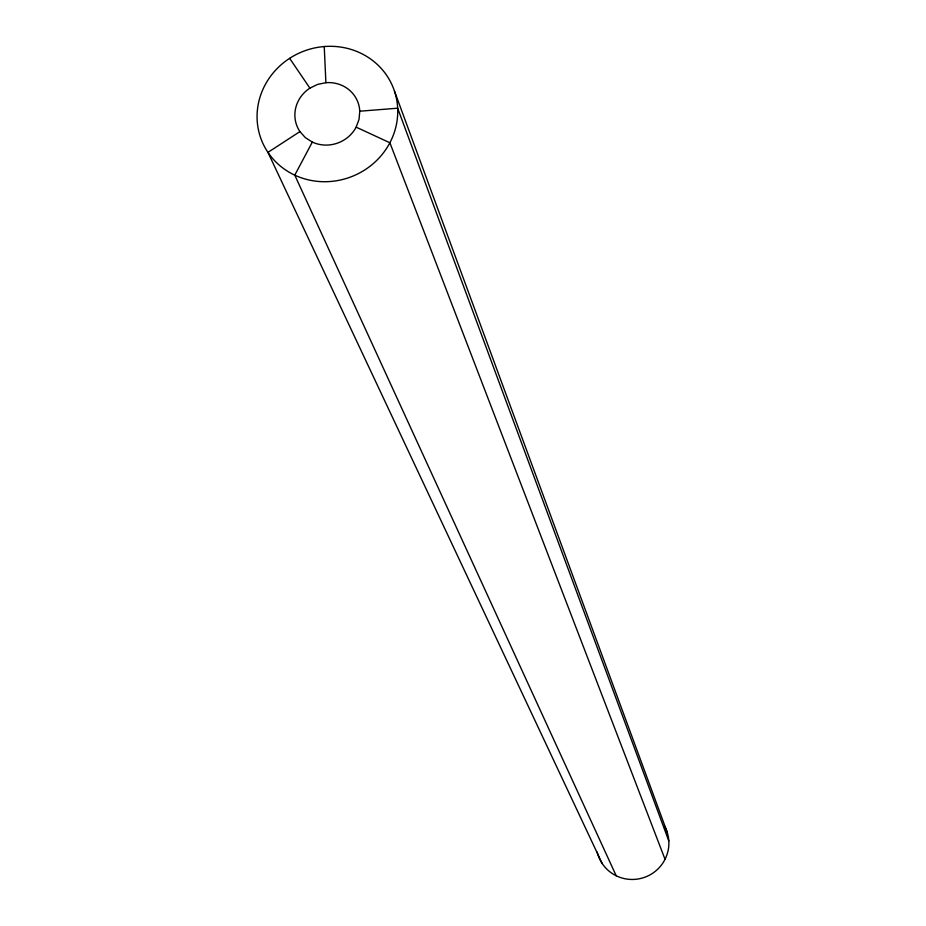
<?xml version="1.0" encoding="UTF-8"?>
<svg xmlns="http://www.w3.org/2000/svg" width="926" height="926" viewBox="0 0 926 926"><rect width="100%" height="100%" fill="white"/><g stroke="black" fill="none" stroke-linecap="round" stroke-linejoin="round"><path stroke-width="1.39" d="M324.239 46.532L325.894 82.692A32.711 30.986 -22.7 0 1 359.763 111.213L359.045 119.361L356.151 127.151A32.711 30.986 -22.7 0 1 312.317 142.083L294.781 175.153L616.207 875.776M289.641 58.338L309.897 88.144A32.711 30.986 -22.7 0 0 299.931 131.596L267.961 152.385L602.166 863.495M309.897 88.144L317.56 84.416L325.894 82.692M359.763 111.213L397.671 108.203L668.815 841.005M356.151 127.151L389.881 142.766L665.03 859.293M312.317 142.083L305.372 137.65L299.931 131.596M394.407 90.922A70.885 67.135 -22.7 0 1 312.432 180.674A70.885 67.135 -22.7 0 1 275.369 70.422A70.885 67.135 -22.7 0 1 394.407 90.922L667.021 831.791M664.509 826.061A36.392 35.894 -22.7 0 1 645.468 876.991A36.392 35.894 -22.7 0 1 597.201 852.07"/></g></svg>
